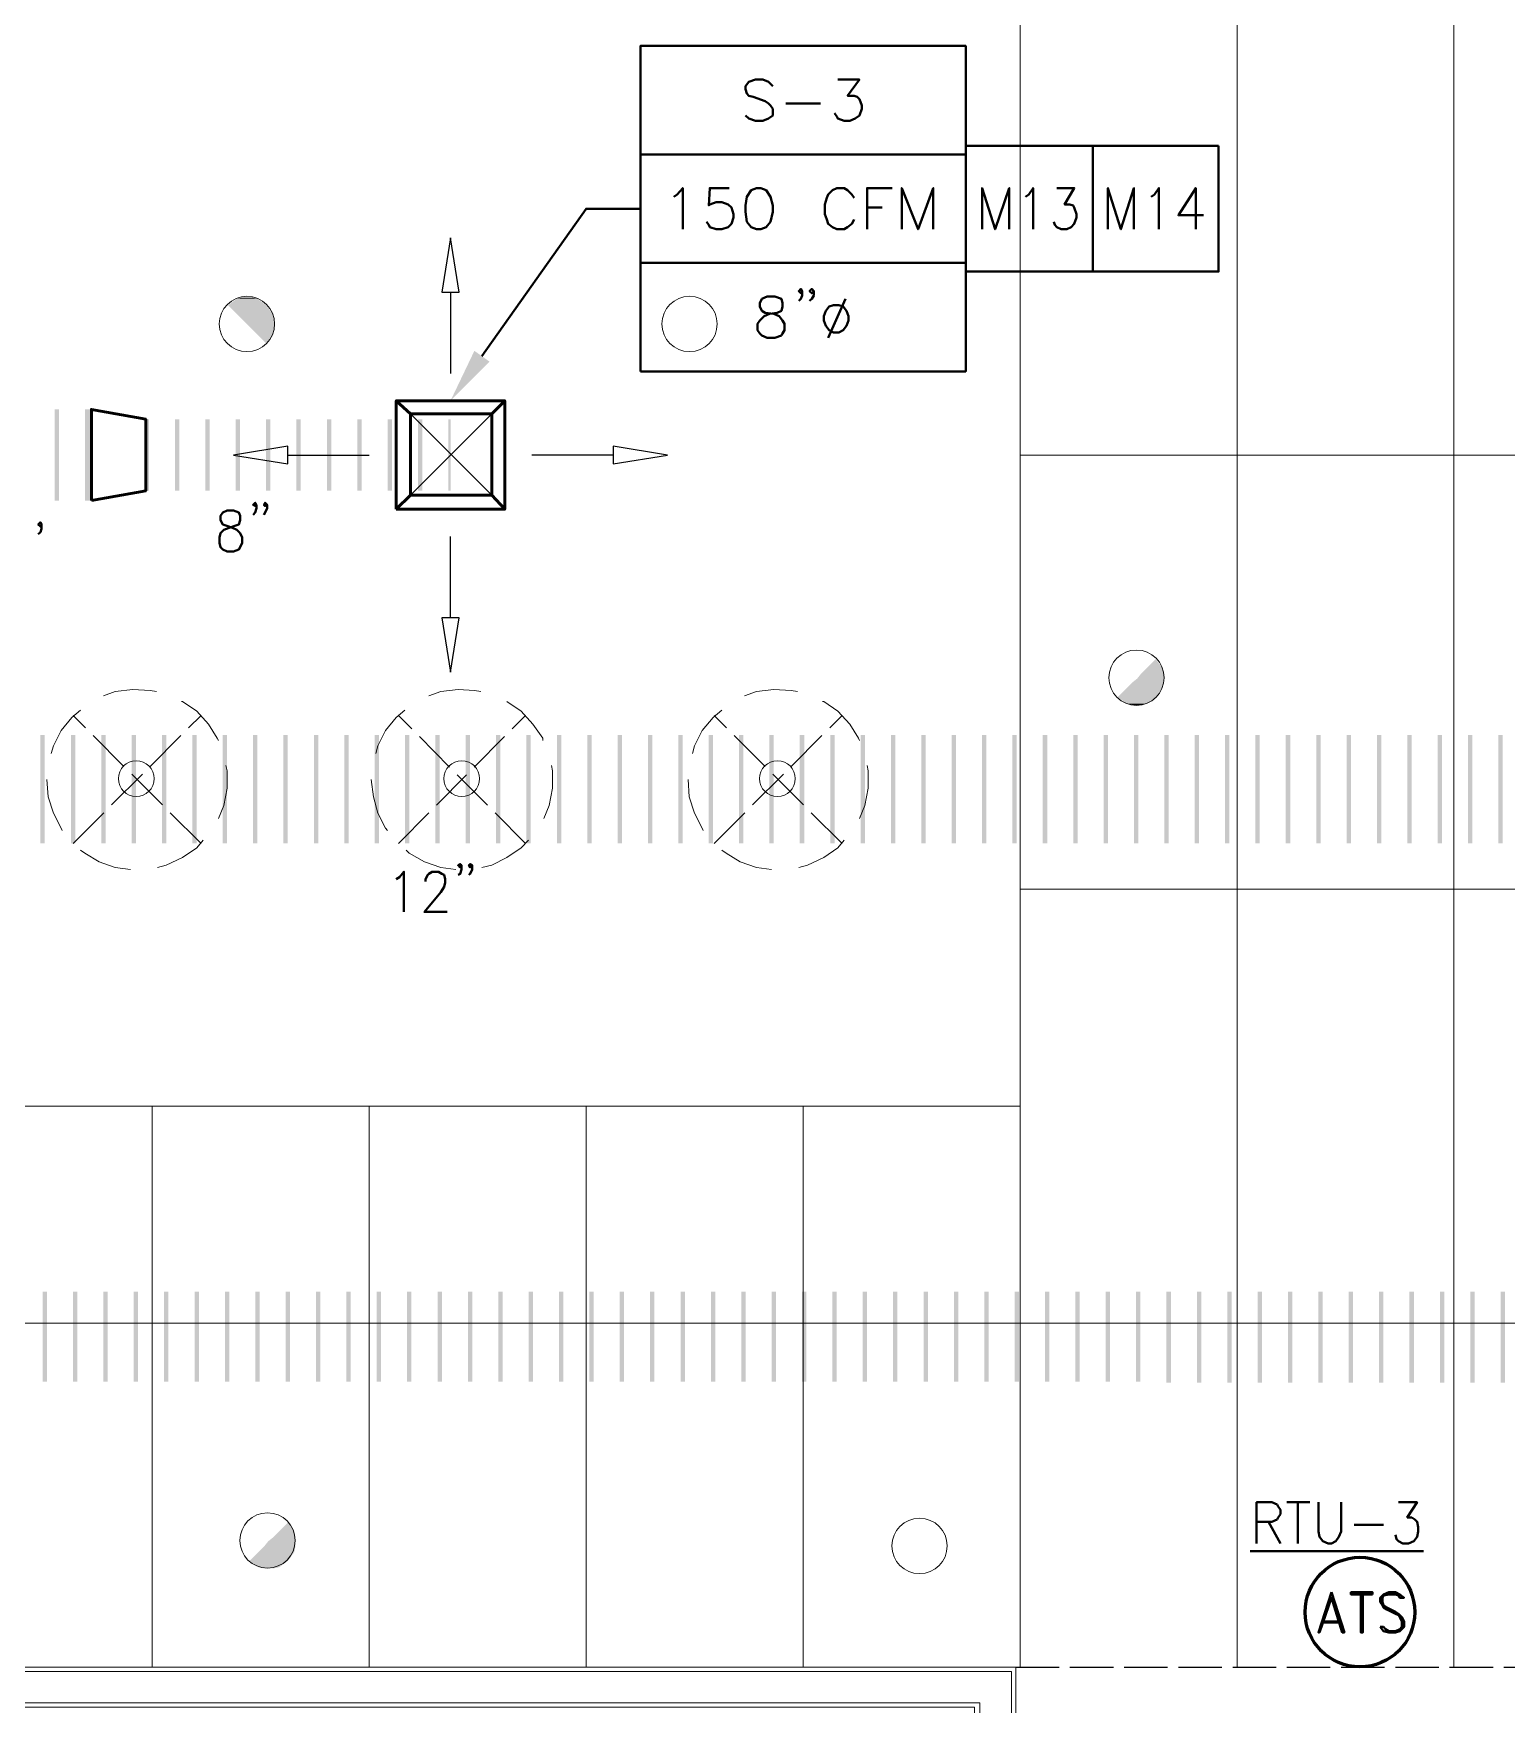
# Model space of a CAD drawing. Header units: inches. Extents: x 5 to 516, y -193 to 129.
# Drawn here: x 447.76 to 461.34, y -138.79 to -123.39 of the extents above; entities that cross this region are included whole.
import ezdxf

# ---------------------------------------------------------------- set-up
doc = ezdxf.new("R2010")
doc.units = ezdxf.units.IN
doc.header["$MEASUREMENT"] = 0
doc.linetypes.add('PDF_IMPORT', pattern=[1, 0.8, -0.2])
doc.layers.add('PDF10_Geometry', color=7, linetype='Continuous')
doc.layers.add('PDF10_Solid Fills', color=7, linetype='Continuous')

msp = doc.modelspace()

# ---------------------------------------------------------------- hatches: boundary and pattern name
at = {"layer": 'PDF10_Solid Fills', "true_color": 0x4d4d4d, "transparency": 33554559}
for points in [[(449.6358522, -125.9774704), (449.9658388, -125.9774704), (449.9058412, -125.8974736), (449.8658429, -125.8674748), (449.5958538, -125.8674748), (449.5558554, -125.8974736)], [(449.5958538, -125.8674714), (449.8658429, -125.8674714), (449.8258445, -125.8374727), (449.6358522, -125.8374727)], [(449.6858502, -125.8274765), (449.6358522, -125.8374761), (449.8258445, -125.8374761), (449.7758465, -125.8274765)], [(449.6858502, -126.027465), (449.9758384, -126.027465), (449.9658388, -125.977467), (449.6358522, -125.977467)], [(449.7358481, -126.0774663), (449.985838, -126.0774663), (449.9758384, -126.0274683), (449.6858502, -126.0274683)], [(449.7758465, -126.1174647), (449.9758384, -126.1174647), (449.985838, -126.0774663), (449.7358481, -126.0774663)], [(449.9058412, -126.247456), (449.9658388, -126.1674593), (449.9758384, -126.1174613), (449.7758465, -126.1174613)], [(458.135507, -129.1973396), (458.1055082, -129.1573412), (458.0655099, -129.1973396), (458.0655132, -129.1973396), (458.0255149, -129.237338), (458.0255115, -129.237338), (457.9755135, -129.287336), (458.1755054, -129.287336), (458.1655058, -129.237338), (458.1655092, -129.237338), (458.1355104, -129.1973396)], [(458.185505, -129.3373339), (457.9355151, -129.3373339), (457.8855172, -129.3773323), (457.8855206, -129.3773323), (457.8355226, -129.4273303), (458.1655092, -129.4273303), (458.1755088, -129.3773323), (458.1755054, -129.3773323)], [(458.1755088, -129.2873326), (457.9755169, -129.2873326), (457.9355185, -129.3373305), (458.1855084, -129.3373305)], [(458.1655058, -129.4273269), (457.8355192, -129.4273269), (457.7955208, -129.4673253), (457.7955242, -129.4673253), (457.7555258, -129.5073236), (457.7555224, -129.5073236), (457.7955208, -129.5373224), (458.0655099, -129.5373224), (458.1055082, -129.5073236), (458.1055116, -129.5073236), (458.1355104, -129.4673253), (458.135507, -129.4673253)], [(458.0655099, -129.5373258), (457.7955208, -129.5373258), (457.8355192, -129.5673246), (458.0255115, -129.5673246)], [(457.8355226, -129.5673212), (457.9355185, -129.5873204), (457.9755169, -129.5773208), (458.0255149, -129.5673212)], [(450.1658307, -137.1970147), (450.1058331, -137.117018), (449.9758384, -137.2470127), (449.9258404, -137.2870111), (449.885842, -137.337009), (449.7558473, -137.4670038), (449.8358441, -137.5270013), (449.885842, -137.5370009), (449.9758384, -137.5370009), (450.0258364, -137.5270013), (450.1058331, -137.4670038), (450.1658307, -137.387007), (450.1758303, -137.337009), (450.1758303, -137.2470127)]]:
    msp.add_hatch(color=251, dxfattribs=at).paths.add_polyline_path(points)
at = {"layer": 'PDF10_Solid Fills', "transparency": 33554559}
for points in [[(447.9559204, -126.8574346), (447.9559204, -127.6974005), (447.9959188, -127.6974005), (447.9959188, -126.8574346)], [(448.2359091, -126.8574346), (448.2359091, -127.6974005), (448.2959066, -127.6974005), (448.2959066, -126.8574346)], [(448.8258851, -127.6074008), (448.8258851, -126.9474276), (448.7958863, -126.9474276), (448.7958863, -127.6074008)], [(449.1058737, -127.6074008), (449.1058737, -126.9474276), (449.0658753, -126.9474276), (449.0658753, -127.6074008)], [(449.3858623, -127.6074008), (449.3858623, -126.9474276), (449.345864, -126.9474276), (449.345864, -127.6074008)], [(449.665851, -127.6074008), (449.665851, -126.9474276), (449.6258526, -126.9474276), (449.6258526, -127.6074008)], [(449.9458396, -127.6074008), (449.9458396, -126.9474276), (449.9058412, -126.9474276), (449.9058412, -127.6074008)], [(450.2258282, -127.6074008), (450.2258282, -126.9474276), (450.1858299, -126.9474276), (450.1858299, -127.6074008)], [(450.5058169, -127.6074008), (450.5058169, -126.9474276), (450.4658185, -126.9474276), (450.4658185, -127.6074008)], [(450.7858055, -127.6074008), (450.7858055, -126.9474276), (450.7458071, -126.9474276), (450.7458071, -127.6074008)], [(451.0657941, -127.6074008), (451.0657941, -126.9474276), (451.0257957, -126.9474276), (451.0257957, -127.6074008)], [(451.3457828, -127.6074008), (451.3457828, -126.9474276), (451.3057844, -126.9474276), (451.3057844, -127.6074008)], [(451.6057722, -127.6074008), (451.6057722, -126.9474276), (451.585773, -126.9474276), (451.585773, -127.6074008)], [(447.8259257, -129.8573128), (447.8259257, -130.8572722), (447.8659241, -130.8572722), (447.8659241, -129.8573128)], [(448.1059143, -129.8573128), (448.1059143, -130.8572722), (448.1459127, -130.8572722), (448.1459127, -129.8573128)], [(448.385903, -129.8573128), (448.385903, -130.8572722), (448.4259013, -130.8572722), (448.4259013, -129.8573128)], [(448.6658916, -129.8573128), (448.6658916, -130.8572722), (448.70589, -130.8572722), (448.70589, -129.8573128)], [(448.9458802, -129.8573128), (448.9458802, -130.8572722), (448.9858786, -130.8572722), (448.9858786, -129.8573128)], [(449.2258688, -129.8573128), (449.2258688, -130.8572722), (449.2658672, -130.8572722), (449.2658672, -129.8573128)], [(449.5058575, -129.8573128), (449.5058575, -130.8572722), (449.5458559, -130.8572722), (449.5458559, -129.8573128)], [(449.7858461, -129.8573128), (449.7858461, -130.8572722), (449.8258445, -130.8572722), (449.8258445, -129.8573128)], [(450.0658347, -129.8573128), (450.0658347, -130.8572722), (450.1058331, -130.8572722), (450.1058331, -129.8573128)], [(450.3458234, -129.8573128), (450.3458234, -130.8572722), (450.3858217, -130.8572722), (450.3858217, -129.8573128)], [(450.625812, -129.8573128), (450.625812, -130.8572722), (450.6658104, -130.8572722), (450.6658104, -129.8573128)], [(450.9058006, -129.8573128), (450.9058006, -130.8572722), (450.945799, -130.8572722), (450.945799, -129.8573128)], [(451.1857893, -129.8573128), (451.1857893, -130.8572722), (451.2257876, -130.8572722), (451.2257876, -129.8573128)], [(451.4657779, -129.8573128), (451.4657779, -130.8572722), (451.5057763, -130.8572722), (451.5057763, -129.8573128)], [(451.7457665, -129.8573128), (451.7457665, -130.8572722), (451.7857649, -130.8572722), (451.7857649, -129.8573128)], [(452.0257551, -129.8573128), (452.0257551, -130.8572722), (452.0657535, -130.8572722), (452.0657535, -129.8573128)], [(452.3057438, -129.8573128), (452.3057438, -130.8572722), (452.3457421, -130.8572722), (452.3457421, -129.8573128)], [(452.5857324, -129.8573128), (452.5857324, -130.8572722), (452.6257308, -130.8572722), (452.6257308, -129.8573128)], [(452.865721, -129.8573128), (452.865721, -130.8572722), (452.9057194, -130.8572722), (452.9057194, -129.8573128)], [(453.1457097, -129.8573128), (453.1457097, -130.8572722), (453.185708, -130.8572722), (453.185708, -129.8573128)], [(453.4256983, -129.8573128), (453.4256983, -130.8572722), (453.4656967, -130.8572722), (453.4656967, -129.8573128)], [(453.7056869, -129.8573128), (453.7056869, -130.8572722), (453.7456853, -130.8572722), (453.7456853, -129.8573128)], [(453.9856755, -129.8573128), (453.9856755, -130.8572722), (454.0256739, -130.8572722), (454.0256739, -129.8573128)], [(454.2656642, -129.8573128), (454.2656642, -130.8572722), (454.3056625, -130.8572722), (454.3056625, -129.8573128)], [(454.5456528, -129.8573128), (454.5456528, -130.8572722), (454.5856512, -130.8572722), (454.5856512, -129.8573128)], [(454.8256414, -129.8573128), (454.8256414, -130.8572722), (454.8656398, -130.8572722), (454.8656398, -129.8573128)], [(455.1056301, -129.8573128), (455.1056301, -130.8572722), (455.1456284, -130.8572722), (455.1456284, -129.8573128)], [(455.3856187, -129.8573128), (455.3856187, -130.8572722), (455.4256171, -130.8572722), (455.4256171, -129.8573128)], [(455.6656073, -129.8573128), (455.6656073, -130.8572722), (455.7056057, -130.8572722), (455.7056057, -129.8573128)], [(455.9455959, -129.8573128), (455.9455959, -130.8572722), (455.9855943, -130.8572722), (455.9855943, -129.8573128)], [(456.2255846, -129.8573128), (456.2255846, -130.8572722), (456.265583, -130.8572722), (456.265583, -129.8573128)], [(456.5055732, -129.8573128), (456.5055732, -130.8572722), (456.5455716, -130.8572722), (456.5455716, -129.8573128)], [(456.7855618, -129.8573128), (456.7855618, -130.8572722), (456.8255602, -130.8572722), (456.8255602, -129.8573128)], [(457.0655505, -129.8573128), (457.0655505, -130.8572722), (457.1055488, -130.8572722), (457.1055488, -129.8573128)], [(457.3455391, -129.8573128), (457.3455391, -130.8572722), (457.3855375, -130.8572722), (457.3855375, -129.8573128)], [(457.6255277, -129.8573128), (457.6255277, -130.8572722), (457.6655261, -130.8572722), (457.6655261, -129.8573128)], [(457.9055164, -129.8573128), (457.9055164, -130.8572722), (457.9455147, -130.8572722), (457.9455147, -129.8573128)], [(458.185505, -129.8573128), (458.185505, -130.8572722), (458.2255034, -130.8572722), (458.2255034, -129.8573128)], [(458.4654936, -129.8573128), (458.4654936, -130.8572722), (458.505492, -130.8572722), (458.505492, -129.8573128)], [(458.7454822, -129.8573128), (458.7454822, -130.8572722), (458.7854806, -130.8572722), (458.7854806, -129.8573128)], [(459.0254709, -129.8573128), (459.0254709, -130.8572722), (459.0654692, -130.8572722), (459.0654692, -129.8573128)], [(459.3054595, -129.8573128), (459.3054595, -130.8572722), (459.3454579, -130.8572722), (459.3454579, -129.8573128)], [(459.5854515, -129.8573128), (459.5854515, -130.8572722), (459.6254499, -130.8572722), (459.6254499, -129.8573128)], [(459.8654401, -129.8573128), (459.8654401, -130.8572722), (459.9054385, -130.8572722), (459.9054385, -129.8573128)], [(460.1454288, -129.8573128), (460.1454288, -130.8572722), (460.1854272, -130.8572722), (460.1854272, -129.8573128)], [(460.4254174, -129.8573128), (460.4254174, -130.8572722), (460.4654158, -130.8572722), (460.4654158, -129.8573128)], [(460.705406, -129.8573128), (460.705406, -130.8572722), (460.7454044, -130.8572722), (460.7454044, -129.8573128)], [(460.9853947, -129.8573128), (460.9853947, -130.8572722), (461.025393, -130.8572722), (461.025393, -129.8573128)], [(461.2653833, -129.8573128), (461.2653833, -130.8572722), (461.3053817, -130.8572722), (461.3053817, -129.8573128)], [(447.8459249, -134.9871011), (447.8459249, -135.8170674), (447.8859233, -135.8170674), (447.8859233, -134.9871011)], [(448.1259135, -134.9871011), (448.1259135, -135.8170674), (448.1659119, -135.8170674), (448.1659119, -134.9871011)], [(448.4059021, -134.9871011), (448.4059021, -135.8170674), (448.4459005, -135.8170674), (448.4459005, -134.9871011)], [(448.6858908, -134.9871011), (448.6858908, -135.8170674), (448.7258892, -135.8170674), (448.7258892, -134.9871011)], [(448.9658794, -134.9871011), (448.9658794, -135.8170674), (449.0058778, -135.8170674), (449.0058778, -134.9871011)], [(449.245868, -134.9871011), (449.245868, -135.8170674), (449.2858664, -135.8170674), (449.2858664, -134.9871011)], [(449.5258567, -134.9871011), (449.5258567, -135.8170674), (449.565855, -135.8170674), (449.565855, -134.9871011)], [(449.8058453, -134.9871011), (449.8058453, -135.8170674), (449.8458437, -135.8170674), (449.8458437, -134.9871011)], [(450.0858339, -134.9871011), (450.0858339, -135.8170674), (450.1258323, -135.8170674), (450.1258323, -134.9871011)], [(450.3658226, -134.9871011), (450.3658226, -135.8170674), (450.4058209, -135.8170674), (450.4058209, -134.9871011)], [(450.6458112, -134.9871011), (450.6458112, -135.8170674), (450.6858096, -135.8170674), (450.6858096, -134.9871011)], [(450.9257998, -134.9871011), (450.9257998, -135.8170674), (450.9657982, -135.8170674), (450.9657982, -134.9871011)], [(451.2057884, -134.9871011), (451.2057884, -135.8170674), (451.2457868, -135.8170674), (451.2457868, -134.9871011)], [(451.4857771, -134.9871011), (451.4857771, -135.8170674), (451.5257754, -135.8170674), (451.5257754, -134.9871011)], [(451.7657657, -134.9871011), (451.7657657, -135.8170674), (451.8057641, -135.8170674), (451.8057641, -134.9871011)], [(452.0457543, -134.9871011), (452.0457543, -135.8170674), (452.0857527, -135.8170674), (452.0857527, -134.9871011)], [(452.325743, -134.9871011), (452.325743, -135.8170674), (452.3657413, -135.8170674), (452.3657413, -134.9871011)], [(452.6057316, -134.9871011), (452.6057316, -135.8170674), (452.64573, -135.8170674), (452.64573, -134.9871011)], [(452.8857202, -134.9871011), (452.8857202, -135.8170674), (452.9257186, -135.8170674), (452.9257186, -134.9871011)], [(453.1657088, -134.9871011), (453.1657088, -135.8170674), (453.2057072, -135.8170674), (453.2057072, -134.9871011)], [(453.4456975, -134.9871011), (453.4456975, -135.8170674), (453.4856958, -135.8170674), (453.4856958, -134.9871011)], [(453.7256861, -134.9871011), (453.7256861, -135.8170674), (453.7656845, -135.8170674), (453.7656845, -134.9871011)], [(454.0056747, -134.9871011), (454.0056747, -135.8170674), (454.0456731, -135.8170674), (454.0456731, -134.9871011)], [(454.2856634, -134.9871011), (454.2856634, -135.8170674), (454.3256617, -135.8170674), (454.3256617, -134.9871011)], [(454.565652, -134.9871011), (454.565652, -135.8170674), (454.6056504, -135.8170674), (454.6056504, -134.9871011)], [(454.8456406, -134.9871011), (454.8456406, -135.8170674), (454.885639, -135.8170674), (454.885639, -134.9871011)], [(455.1256292, -134.9871011), (455.1256292, -135.8170674), (455.1656276, -135.8170674), (455.1656276, -134.9871011)], [(455.4056179, -134.9871011), (455.4056179, -135.8170674), (455.4456163, -135.8170674), (455.4456163, -134.9871011)], [(455.6856065, -134.9871011), (455.6856065, -135.8170674), (455.7256049, -135.8170674), (455.7256049, -134.9871011)], [(455.9655951, -134.9871011), (455.9655951, -135.8170674), (456.0055935, -135.8170674), (456.0055935, -134.9871011)], [(456.2455838, -134.9871011), (456.2455838, -135.8170674), (456.2855821, -135.8170674), (456.2855821, -134.9871011)], [(456.5255724, -134.9871011), (456.5255724, -135.8170674), (456.5655708, -135.8170674), (456.5655708, -134.9871011)], [(456.805561, -134.9871011), (456.805561, -135.8170674), (456.8455594, -135.8170674), (456.8455594, -134.9871011)], [(457.0855497, -134.9871011), (457.0855497, -135.8170674), (457.125548, -135.8170674), (457.125548, -134.9871011)], [(457.3655383, -134.9871011), (457.3655383, -135.8170674), (457.4055367, -135.8170674), (457.4055367, -134.9871011)], [(457.6455269, -134.9871011), (457.6455269, -135.8170674), (457.6855253, -135.8170674), (457.6855253, -134.9871011)], [(457.9255155, -134.9871011), (457.9255155, -135.8170674), (457.9655139, -135.8170674), (457.9655139, -134.9871011)], [(458.2055042, -134.9871011), (458.2055042, -135.827067), (458.2455025, -135.827067), (458.2455025, -134.9871011)], [(458.4854928, -134.9871011), (458.4854928, -135.827067), (458.5254912, -135.827067), (458.5254912, -134.9871011)], [(458.7654814, -134.9871011), (458.7654814, -135.827067), (458.8054798, -135.827067), (458.8054798, -134.9871011)], [(459.0454701, -134.9871011), (459.0454701, -135.827067), (459.0854684, -135.827067), (459.0854684, -134.9871011)], [(459.3254587, -134.9871011), (459.3254587, -135.827067), (459.3654571, -135.827067), (459.3654571, -134.9871011)], [(459.6054507, -134.9871011), (459.6054507, -135.827067), (459.6454491, -135.827067), (459.6454491, -134.9871011)], [(459.8854393, -134.9871011), (459.8854393, -135.827067), (459.9254377, -135.827067), (459.9254377, -134.9871011)], [(460.165428, -134.9871011), (460.165428, -135.827067), (460.2054263, -135.827067), (460.2054263, -134.9871011)], [(460.4454166, -134.9871011), (460.4454166, -135.827067), (460.485415, -135.827067), (460.485415, -134.9871011)], [(460.7254052, -134.9871011), (460.7254052, -135.827067), (460.7654036, -135.827067), (460.7654036, -134.9871011)], [(461.0053939, -134.9871011), (461.0053939, -135.827067), (461.0453922, -135.827067), (461.0453922, -134.9871011)], [(461.2853825, -134.9871011), (461.2853825, -135.827067), (461.3253809, -135.827067), (461.3253809, -134.9871011)]]:
    msp.add_hatch(color=256, dxfattribs=at).paths.add_polyline_path(points)

# ---------------------------------------------------------------- linework, layer by layer
at = {"layer": 'PDF10_Geometry', "color": 251, "lineweight": 13, "true_color": 0x4d4d4d}
for points in [[(456.8555624, -106.0682755), (456.8555624, -138.4469606)], [(458.8554812, -106.0682755), (458.8554812, -138.4469606)], [(460.8553999, -106.0682755), (460.8553999, -138.4469606)], [(475.4448074, -127.2774176), (456.8555624, -127.2774176)], [(448.8958822, -129.457329), (448.8358847, -129.4473295), (448.6758912, -129.4373299), (448.5158977, -129.457329), (448.4059021, -129.4973274)], [(451.8857608, -129.457329), (451.8257633, -129.4473295), (451.6757694, -129.4373299), (451.5157758, -129.457329), (451.4057803, -129.4973274)], [(454.8056422, -129.457329), (454.7456447, -129.4473295), (454.5856512, -129.4373299), (454.4256577, -129.457329), (454.3156621, -129.4973274)], [(448.1959107, -129.6273188), (448.1159139, -129.6973159), (448.015918, -129.817311), (447.9459208, -129.9573054), (447.9259216, -130.0273025)], [(449.4658591, -129.9073074), (449.4558595, -129.8873082), (449.3758628, -129.7573135), (449.2658672, -129.6373183), (449.1358725, -129.547322), (449.1258729, -129.547322)], [(451.1857893, -129.6273188), (451.1057925, -129.6973159), (451.0057966, -129.817311), (450.9357994, -129.9573054), (450.9158002, -130.0273025)], [(452.4557377, -129.9073074), (452.4557377, -129.8873082), (452.3657413, -129.7573135), (452.2557458, -129.6373183), (452.1257511, -129.547322)], [(454.1056707, -129.6273188), (454.0256739, -129.6973159), (453.925678, -129.817311), (453.8556808, -129.9573054), (453.8356816, -130.0273025)], [(455.3756225, -129.9073074), (455.3656229, -129.8873082), (455.2856261, -129.7573135), (455.1756306, -129.6373183), (455.0456359, -129.547322), (455.0356363, -129.547322)], [(447.8859233, -130.2672928), (447.8959229, -130.4272863), (447.9459208, -130.5772802), (448.015918, -130.7172745), (448.0259176, -130.7372737)], [(449.4658591, -130.6272781), (449.5158571, -130.507283), (449.5458559, -130.3472895), (449.5458559, -130.187296), (449.5358563, -130.137298)], [(450.8758018, -130.2672928), (450.895801, -130.4272863), (450.9357994, -130.5772802), (451.0057966, -130.7172745), (451.0257957, -130.7372737)], [(452.4657373, -130.6272781), (452.5157352, -130.507283), (452.545734, -130.3472895), (452.545734, -130.187296), (452.5357344, -130.137298)], [(453.7956866, -130.2672928), (453.8056862, -130.4272863), (453.8556842, -130.5772802), (453.9256814, -130.7172745), (453.935681, -130.7372737)], [(455.3756225, -130.6272781), (455.4256205, -130.507283), (455.4556192, -130.3472895), (455.4556192, -130.187296), (455.4456196, -130.137298)], [(448.9058818, -131.0772633), (448.9858786, -131.0572641), (449.1358725, -130.9872669), (449.2658672, -130.8972706), (449.3258648, -130.8272734)], [(451.8957604, -131.0772633), (451.9857568, -131.0572641), (452.1257511, -130.9872669), (452.2557458, -130.8972706), (452.325743, -130.8272734)], [(454.8156452, -131.0772633), (454.895642, -131.0572641), (455.0456359, -130.9872669), (455.1756306, -130.8972706), (455.2356282, -130.8272734)], [(448.1959107, -130.9172698), (448.2359091, -130.9472685), (448.3659038, -131.0272653), (448.5158977, -131.0772633), (448.655892, -131.0972624)], [(451.1957888, -130.9172698), (451.2257876, -130.9472685), (451.3657819, -131.0272653), (451.5157758, -131.0772633), (451.6557702, -131.0972624)], [(454.1056707, -130.9172698), (454.145669, -130.9472685), (454.2756638, -131.0272653), (454.4256577, -131.0772633), (454.565652, -131.0972624)], [(475.4448074, -131.2772551), (456.8555624, -131.2772551)], [(448.8558839, -133.2771739), (448.8558839, -138.446964)], [(450.8558027, -133.2771739), (450.8558027, -138.446964)], [(452.8557214, -133.2771739), (452.8557214, -138.446964)], [(454.8556436, -133.2771739), (454.8556436, -138.446964)], [(423.5269125, -135.2770927), (475.444804, -135.2770927)]]:
    msp.add_lwpolyline(points, dxfattribs=at)
msp.add_lwpolyline([(446.3559854, -115.2779049), (446.3559854, -133.2771739), (456.855559, -133.2771739), (456.855559, -115.2779049)], close=True, dxfattribs=at)
at = {"layer": 'PDF10_Geometry', "lineweight": 40}
for points in [[(453.3557045, -126.5074455), (456.3555827, -126.5074455), (456.3555827, -123.5075673), (453.3557045, -123.5075673)], [(457.5255318, -124.4275299), (456.3555793, -124.4275299), (456.3555793, -125.5874828), (457.5255318, -125.5874828)], [(458.6854847, -124.4275299), (457.5255318, -124.4275299), (457.5255318, -125.5874828), (458.6854847, -125.5874828)], [(454.4256577, -124.8175175), (454.3756597, -124.8375167), (454.3356613, -124.8975142), (454.3256617, -124.977511), (454.3256617, -125.0375085), (454.3356613, -125.1275049), (454.3756597, -125.1775029), (454.4256577, -125.197502), (454.465656, -125.197502), (454.515654, -125.1775029), (454.5556524, -125.1275049), (454.5756516, -125.0375085), (454.5756516, -124.977511), (454.5556524, -124.8975142), (454.515654, -124.8375167), (454.465656, -124.8175175)], [(454.5256536, -125.8174769), (454.4756556, -125.8374761), (454.4556565, -125.8774744), (454.4556565, -125.9074732), (454.4756556, -125.9474716), (454.5056544, -125.9674708), (454.5856512, -125.9774704), (454.6356491, -125.9974696), (454.6656479, -126.0374679), (454.6856471, -126.0674667), (454.6856471, -126.1274643), (454.6656479, -126.1574631), (454.6556483, -126.1774623), (454.5956508, -126.1974614), (454.5256536, -126.1974614), (454.4756556, -126.1774623), (454.4556565, -126.1574631), (454.4356573, -126.1274643), (454.4356573, -126.0674667), (454.4556565, -126.0374679), (454.4956548, -125.9974696), (454.5456528, -125.9774704), (454.61565, -125.9674708), (454.6556483, -125.9474716), (454.6656479, -125.9074732), (454.6656479, -125.8774744), (454.6556483, -125.8374761), (454.5956508, -125.8174769)], [(455.1356322, -125.8974736), (455.0956339, -125.9074732), (455.0656351, -125.9474716), (455.0456359, -125.9974696), (455.0456359, -126.0374679), (455.0656351, -126.0874659), (455.0956339, -126.1274643), (455.1356322, -126.1474635), (455.1856302, -126.1474635), (455.2256286, -126.1274643), (455.2556274, -126.0874659), (455.2756265, -126.0374679), (455.2756265, -125.9974696), (455.2556274, -125.9474716), (455.2256286, -125.9074732), (455.1856302, -125.8974736)], [(449.5458559, -127.7873935), (449.5058575, -127.8073927), (449.4858583, -127.8373914), (449.4858583, -127.8773898), (449.5058575, -127.9173882), (449.5358563, -127.9273878), (449.5958538, -127.947387), (449.6358522, -127.9673862), (449.665851, -127.9973849), (449.6858502, -128.0373833), (449.6858502, -128.0873813), (449.665851, -128.1273797), (449.6558514, -128.1473789), (449.6058534, -128.167378), (449.5458559, -128.167378), (449.5058575, -128.1473789), (449.4858583, -128.1273797), (449.4758587, -128.0873813), (449.4758587, -128.0373833), (449.4858583, -127.9973849), (449.5158571, -127.9673862), (449.565855, -127.947387), (449.6258526, -127.9273878), (449.6558514, -127.9173882), (449.665851, -127.8773898), (449.665851, -127.8373914), (449.6558514, -127.8073927), (449.6058534, -127.7873935)], [(459.7254458, -137.756992), (459.6054507, -138.126977), (459.6154503, -138.126977), (459.7254458, -137.80699), (459.8254418, -138.126977), (459.845441, -138.126977)], [(460.1054304, -137.7769912), (459.9054385, -137.7769912), (459.9054385, -137.756992), (460.1054304, -137.756992)], [(460.1754276, -138.076979), (460.2054263, -138.1169774), (460.2554243, -138.126977), (460.3154219, -138.126977), (460.3554202, -138.1169774), (460.3954186, -138.076979), (460.3954186, -138.026981), (460.3754194, -137.9869826), (460.3454207, -137.9569839), (460.3154219, -137.9369847), (460.2354251, -137.8969863), (460.2054263, -137.8769871), (460.1954267, -137.8469883), (460.1954267, -137.80699), (460.2054263, -137.7869908), (460.2554243, -137.7769912), (460.3154219, -137.7769912), (460.3454207, -137.7869908), (460.3554202, -137.80699), (460.3954186, -137.80699), (460.3554202, -137.7769912), (460.3154219, -137.756992), (460.2554243, -137.756992), (460.2054263, -137.7769912), (460.1754276, -137.80699), (460.1754276, -137.8469883), (460.1954267, -137.8769871), (460.2054263, -137.8969863), (460.2354251, -137.9169855), (460.3154219, -137.9569839), (460.3454207, -137.9669835), (460.3554202, -137.9869826), (460.3754194, -138.026981), (460.3754194, -138.076979), (460.3554202, -138.0969782), (460.3154219, -138.1169774), (460.2554243, -138.1169774), (460.2254255, -138.0969782), (460.2054263, -138.076979)]]:
    msp.add_lwpolyline(points, close=True, dxfattribs=at)
for points in [[(454.575655, -123.8775557), (454.5356566, -123.8375573), (454.4856586, -123.8175581), (454.4156615, -123.8175581), (454.3556639, -123.8375573), (454.3256651, -123.8775557), (454.3256651, -123.9075544), (454.3356647, -123.9475528), (454.3556639, -123.967552), (454.3956623, -123.9775516), (454.5056578, -124.01755), (454.5356566, -124.0375492), (454.5556558, -124.0575483), (454.575655, -124.0875471), (454.575655, -124.1475447), (454.5356566, -124.1775435), (454.4856586, -124.1975427), (454.4156615, -124.1975427), (454.3556639, -124.1775435), (454.3256651, -124.1475447)], [(455.1756306, -123.8175581), (455.3756225, -123.8175581), (455.265627, -123.967552), (455.3256245, -123.967552), (455.3556233, -123.9775516), (455.3756225, -123.9975508), (455.3956217, -124.0575483), (455.3956217, -124.0875471), (455.3756225, -124.1475447), (455.3356241, -124.1775435), (455.2856261, -124.1975427), (455.2356282, -124.1975427), (455.1756306, -124.1775435), (455.165631, -124.1575443), (455.1456318, -124.1275455)], [(454.6956501, -124.0375492), (455.0156371, -124.0375492)], [(453.3557045, -124.5075267), (456.3555827, -124.5075267)], [(453.6656885, -124.8975142), (453.6956873, -124.877515), (453.7456853, -124.8175175), (453.7456853, -125.197502)], [(454.1756712, -124.8175175), (453.9956785, -124.8175175), (453.9856789, -124.977511), (453.9956785, -124.9675114), (454.0556761, -124.9475122), (454.1056741, -124.9475122), (454.1656716, -124.9675114), (454.1956704, -124.9975102), (454.2156696, -125.0575077), (454.2156696, -125.0875065), (454.1956704, -125.1475041), (454.1656716, -125.1775029), (454.1056741, -125.197502), (454.0556761, -125.197502), (453.9956785, -125.1775029), (453.9856789, -125.1575037), (453.9656797, -125.1275049)], [(455.3256211, -124.9075104), (455.3056219, -124.8775117), (455.2656236, -124.8375133), (455.2356248, -124.8175141), (455.1656276, -124.8175141), (455.1256292, -124.8375133), (455.0856309, -124.8775117), (455.0756313, -124.9075104), (455.0556321, -124.967508), (455.0556321, -125.0575043), (455.0756313, -125.1075023), (455.0856309, -125.1475007), (455.1256292, -125.1774995), (455.1656276, -125.1974987), (455.2356248, -125.1974987), (455.2656236, -125.1774995), (455.3056219, -125.1475007), (455.3256211, -125.1075023)], [(455.4456163, -125.197502), (455.4456163, -124.8175175), (455.6756069, -124.8175175)], [(455.7656033, -125.197502), (455.7656033, -124.8175175), (455.9155972, -125.197502), (456.0555915, -124.8175175), (456.0555915, -125.197502)], [(456.5055732, -125.197502), (456.5055732, -124.8175175), (456.6255683, -125.197502), (456.7555631, -124.8175175), (456.7555631, -125.197502)], [(456.905557, -124.8975142), (456.9355557, -124.877515), (456.9755541, -124.8175175), (456.9755541, -125.197502)], [(457.1955486, -124.8175175), (457.3555421, -124.8175175), (457.2655457, -124.9675114), (457.3155437, -124.9675114), (457.3455425, -124.977511), (457.3555421, -124.9975102), (457.3755413, -125.0575077), (457.3755413, -125.0875065), (457.3555421, -125.1475041), (457.3255433, -125.1775029), (457.2855449, -125.197502), (457.235547, -125.197502), (457.1955486, -125.1775029), (457.1755494, -125.1575037), (457.1655498, -125.1275049)], [(457.6655261, -125.197502), (457.6655261, -124.8175175), (457.7855212, -125.197502), (457.9055164, -124.8175175), (457.9055164, -125.197502)], [(458.0655099, -124.8975142), (458.0955086, -124.877515), (458.135507, -124.8175175), (458.135507, -125.197502)], [(458.4754966, -125.197502), (458.4754966, -124.8175175), (458.3155031, -125.0675073), (458.5454938, -125.0675073)], [(451.8957604, -126.3674511), (452.8557214, -125.0075064), (453.3557011, -125.0075064)], [(455.4456163, -124.9975102), (455.5856106, -124.9975102)], [(453.3557045, -125.5074861), (456.3555827, -125.5074861)], [(454.8456406, -125.7674755), (454.835641, -125.7874747), (454.8156418, -125.7674755), (454.835641, -125.7474763), (454.8456406, -125.7674755), (454.8456406, -125.8074739), (454.835641, -125.8374727), (454.8156418, -125.8574719)], [(454.9556395, -125.7674755), (454.9356404, -125.7874747), (454.9156412, -125.7674755), (454.9356404, -125.7474763), (454.9556395, -125.7674755), (454.9556395, -125.8074739), (454.9356404, -125.8374727), (454.9156412, -125.8574719)], [(455.2456244, -125.8374761), (455.0856309, -126.1974614)], [(449.8158449, -127.7373989), (449.8058453, -127.7473985), (449.7858461, -127.7373989), (449.8058453, -127.7173997), (449.8158449, -127.7373989), (449.8158449, -127.7673977), (449.8058453, -127.8073961), (449.7858461, -127.8273952)], [(449.9158408, -127.7373989), (449.8958416, -127.7473985), (449.885842, -127.7373989), (449.8958416, -127.7173997), (449.9158408, -127.7373989), (449.9158408, -127.7673977), (449.8958416, -127.8073961), (449.885842, -127.8273952)], [(447.8359253, -127.9173916), (447.8259257, -127.9373908), (447.8059265, -127.9173916), (447.8259257, -127.8973924), (447.8359253, -127.9173916), (447.8359253, -127.95739), (447.8259257, -127.9873887), (447.8059265, -128.0073879)], [(451.7057681, -131.0572641), (451.6957685, -131.0772633), (451.6757694, -131.0572641), (451.6957685, -131.0472645), (451.7057681, -131.0572641), (451.7057681, -131.0972624), (451.6957685, -131.1372608), (451.6757694, -131.1472604)], [(451.8057641, -131.0572641), (451.7857649, -131.0772633), (451.7757653, -131.0572641), (451.7857649, -131.0472645), (451.8057641, -131.0572641), (451.8057641, -131.0972624), (451.7857649, -131.1372608), (451.7757653, -131.1472604)], [(451.1057925, -131.1872554), (451.1357913, -131.1672562), (451.1757897, -131.1172582), (451.1757897, -131.4872432)], [(451.3757815, -131.2072546), (451.3757815, -131.1872554), (451.3957807, -131.147257), (451.4057803, -131.1372574), (451.4357791, -131.1172582), (451.4957767, -131.1172582), (451.5257754, -131.1372574), (451.5457746, -131.147257), (451.5557742, -131.1872554), (451.5557742, -131.2172542), (451.5457746, -131.2572526), (451.5157758, -131.3072505), (451.3657819, -131.4872432), (451.5757734, -131.4872432)], [(459.0354739, -137.3070103), (459.0354739, -136.9270257), (459.1754682, -136.9270257), (459.2254661, -136.9470249), (459.2354657, -136.9670241), (459.2554649, -136.9970228), (459.2554649, -137.0370212), (459.2354657, -137.06702), (459.2254661, -137.0870192), (459.1754682, -137.1070184), (459.0354739, -137.1070184)], [(459.3154625, -136.9270257), (459.525454, -136.9270257)], [(459.4154584, -136.9270257), (459.4154584, -137.3070103)], [(459.6054507, -136.9270257), (459.6054507, -137.1970147), (459.6154503, -137.2470127), (459.6454491, -137.2870111), (459.695447, -137.3070103), (459.7254458, -137.3070103), (459.7654442, -137.2870111), (459.795443, -137.2470127), (459.8154422, -137.1970147), (459.8154422, -136.9270257)], [(460.3454207, -136.9270257), (460.5154137, -136.9270257), (460.4254174, -137.06702), (460.4654158, -137.06702), (460.4954146, -137.0870192), (460.5154137, -137.1070184), (460.5254133, -137.1570164), (460.5254133, -137.1970147), (460.5154137, -137.2470127), (460.485415, -137.2870111), (460.435417, -137.3070103), (460.385419, -137.3070103), (460.3454207, -137.2870111), (460.3254215, -137.2670119), (460.3154219, -137.2270135)], [(459.145466, -137.1070184), (459.2554615, -137.3070103)], [(459.9354373, -137.1370172), (460.2054263, -137.1370172)], [(458.9754763, -137.3770074), (460.5754113, -137.3770074)], [(459.9954349, -137.7769912), (459.9954349, -138.126977), (460.0154341, -138.126977), (460.0154341, -137.7769912)], [(459.6354495, -138.0369806), (459.8154422, -138.0369806)], [(459.6454491, -138.026981), (459.795443, -138.026981)]]:
    msp.add_lwpolyline(points, dxfattribs=at)
at = {"layer": 'PDF10_Geometry', "color": 253, "lineweight": 25, "true_color": 0xb3b3b3}
for points in [[(451.6857689, -125.7774785), (451.6057722, -125.2774988), (451.5257754, -125.7774785)], [(450.1058331, -127.1974208), (449.6058534, -127.2774176), (450.1058331, -127.3574143)], [(453.1057113, -127.3574143), (453.605691, -127.2774176), (453.1057113, -127.1974208)], [(451.5257754, -128.7773567), (451.6057722, -129.2773364), (451.6857689, -128.7773567)]]:
    msp.add_lwpolyline(points, close=True, dxfattribs=at)
for points in [[(451.6057722, -125.7774785), (451.6057722, -126.527448)], [(451.9857568, -127.6473992), (451.2357872, -126.8974296)], [(451.9857568, -126.897433), (451.2357872, -127.6474026)], [(450.1058331, -127.2774176), (450.8558027, -127.2774176)], [(453.1057113, -127.2774176), (452.3557417, -127.2774176)], [(451.6057722, -128.7773567), (451.6057722, -128.0273871)]]:
    msp.add_lwpolyline(points, dxfattribs=at)
at = {"layer": 'PDF10_Geometry', "lineweight": 0}
for points in [[(448.2959066, -126.8574346), (448.2959066, -127.6974005)], [(448.7958863, -127.6074008), (448.7958863, -126.9474276)]]:
    msp.add_lwpolyline(points, dxfattribs=at)
at = {"layer": 'PDF10_Geometry', "lineweight": 50}
for points in [[(448.2959066, -127.6974005), (448.7958863, -127.6074042), (448.7958863, -126.947431), (448.2959066, -126.8574346)], [(451.1057925, -127.7773973), (451.1057925, -126.7774379), (452.1057519, -126.7774379), (452.1057519, -127.7773973)], [(451.2357872, -127.6473992), (451.2357872, -126.8974296), (451.9857568, -126.8974296), (451.9857568, -127.6473992)]]:
    msp.add_lwpolyline(points, close=True, dxfattribs=at)
for points in [[(451.2357872, -126.897433), (451.1057925, -126.7774379)], [(451.9857568, -126.897433), (452.1057519, -126.7774379)], [(451.2357872, -127.6473992), (451.1057925, -127.7773939)], [(451.9857568, -127.6473992), (452.1057519, -127.7773939)]]:
    msp.add_lwpolyline(points, dxfattribs=at)
at = {"layer": 'PDF10_Geometry', "color": 251, "linetype": 'PDF_IMPORT', "lineweight": 13, "ltscale": 0.502075, "true_color": 0x4d4d4d}
for points in [[(449.3058656, -130.8572722), (448.1259135, -129.6773201)], [(448.1259135, -130.8572722), (449.3058656, -129.6773201)], [(455.215629, -130.8572722), (454.0356769, -129.6773201)], [(454.0356769, -130.8572722), (455.215629, -129.6773201)]]:
    msp.add_lwpolyline(points, dxfattribs=at)
at = {"layer": 'PDF10_Geometry', "color": 251, "linetype": 'PDF_IMPORT', "lineweight": 13, "ltscale": 0.494955, "true_color": 0x4d4d4d}
for points in [[(452.2957442, -130.8572722), (451.1257917, -129.6773201)], [(451.1257917, -130.8572722), (452.2957442, -129.6773201)]]:
    msp.add_lwpolyline(points, dxfattribs=at)
at = {"layer": 'PDF10_Geometry', "lineweight": 13}
msp.add_lwpolyline([(456.8155606, -140.9468624), (456.435576, -140.9468624), (456.435576, -138.8169489), (429.6866624, -138.8169489), (429.6866624, -138.446964), (456.8155606, -138.446964)], close=True, dxfattribs=at)
at = {"layer": 'PDF10_Geometry', "lineweight": 0}
msp.add_lwpolyline([(456.7755656, -138.4869623), (456.7755656, -140.8968645), (456.4855774, -140.8968645), (456.4855774, -138.7769506), (429.7266641, -138.7769506), (429.7266641, -138.4869623)], close=True, dxfattribs=at)
at = {"layer": 'PDF10_Geometry', "color": 253, "linetype": 'PDF_IMPORT', "lineweight": 25, "ltscale": 0.49998, "true_color": 0xb3b3b3}
msp.add_lwpolyline([(456.815564, -138.446964), (461.815361, -138.446964)], dxfattribs=at)
at = {"layer": 'PDF10_Geometry', "color": 251, "lineweight": 13, "true_color": 0x4d4d4d}
for centre, radius in [((449.7290411, -126.0697792), 0.254993), ((453.8090415, -126.0697792), 0.254993), ((457.9290438, -129.3297757), 0.254993), ((448.7090413, -130.2597757), 0.1649894), ((451.7090415, -130.2597757), 0.1649894), ((454.619042, -130.2597757), 0.1649894), ((449.9190401, -137.2797817), 0.254993), ((455.9290436, -137.3297797), 0.254993)]:
    msp.add_circle(centre, radius, dxfattribs=at)
at = {"layer": 'PDF10_Geometry', "lineweight": 60}
msp.add_circle((459.9890399, -137.9397836), 0.5049844, dxfattribs=at)
at = {"layer": 'PDF10_Solid Fills', "transparency": 33554559}
msp.add_solid([(451.9657576, -126.4174525), (451.6057722, -126.7774379), (451.8257633, -126.3174566)], dxfattribs=at)

doc.saveas('drawing.dxf')
